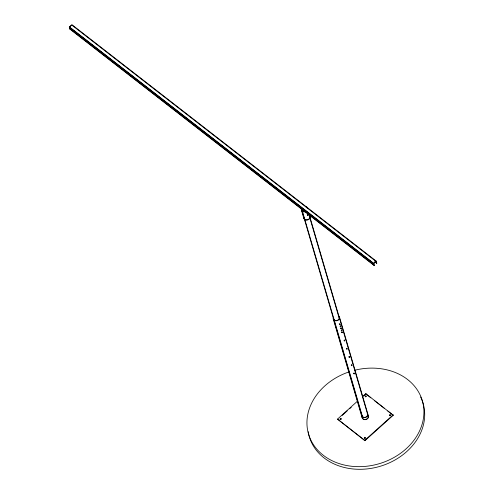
<?xml version="1.0" encoding="UTF-8"?>
<svg xmlns="http://www.w3.org/2000/svg" width="494" height="494" viewBox="0 0 494 494"><rect width="100%" height="100%" fill="white"/><g stroke="black" fill="none" stroke-linecap="round" stroke-linejoin="round"><path stroke-width="0.74" d="M303.131 211.673L303.761 211.037L304.1 211.66M308.108 214.81C306.539 214.686 308.843 216.681 308.077 214.322M303.971 211.407L303.816 211.228M307.534 215.1L307.916 214.624M307.997 214.316C306.323 215.365 308.799 215.02 307.694 215.279M390.674 415.645L390.155 414.997L389.581 415.682M342.225 332.252L341.873 332.623M351.87 365.202L351.524 365.579M354.272 373.458L353.932 373.822M344.633 340.496L344.293 340.86M347.041 348.739L346.683 349.11M349.437 357.001L349.104 357.347M341.224 328.3L340.872 328.671M341.829 330.363L341.49 330.727M342.435 332.4L342.107 332.765M352.074 365.362L351.703 365.745M354.476 373.618L354.149 373.97M340.632 326.231L340.273 326.608M344.837 340.656L344.497 341.014M347.245 348.894L346.899 349.264M349.641 357.162L349.307 357.502M340.212 324.367L339.884 324.7M340.829 326.404L340.465 326.775M341.428 328.461L341.101 328.819M342.033 330.523L341.669 330.894M307.385 214.853L307.799 214.408M307.182 214.692L307.583 214.254M339.6 324.2L339.464 324.379M340.205 326.262L340.551 325.91M340.811 328.319L341.15 327.973M341.41 330.381L341.755 330.035M340.002 326.102L340.347 325.756M340.607 328.164L340.946 327.812M341.805 332.271L342.151 331.925M346.627 348.752L346.967 348.406M349.036 356.995L349.382 356.649M353.852 373.476L354.198 373.131M341.206 330.22L341.552 329.875M344.219 340.514L344.559 340.162M351.444 365.233L351.79 364.887M341.601 332.116L341.947 331.764M344.009 340.354L344.355 340.008M348.832 356.835L349.178 356.489M353.648 373.316L353.994 372.97M339.193 323.873L339.539 323.527M346.424 348.591L346.763 348.245M351.24 365.072L351.586 364.726M365.406 438.4C366.258 437.493 363.831 436.61 364.418 438.092C366.27 438.419 364.306 436.838 364.473 438.437M339.835 324.435L340.026 324.163L339.662 324.558M376.589 263.345L376.033 261.45L71.778 25.052L69.568 27.04L373.816 263.438L374.162 265.525L69.913 29.127L69.308 27.065L71.945 24.7L376.193 261.098L376.799 263.16L374.761 261.931M69.913 29.127L69.568 27.04M374.162 265.525L373.563 263.463L376.193 261.098M373.816 263.438L376.033 261.45M362.442 396.701L365.844 393.644L393.249 415.25L364.905 440.722L337.501 419.116L357.341 401.282M342.157 415.454L347.257 410.866M349.524 408.828L351.228 407.303M363.695 396.089L365.968 394.051L365.844 393.644M364.905 440.722L364.782 440.315L393.125 414.837M366.289 396.25L365.585 396.281L365.387 396.935M374.971 261.74L376.799 263.16M69.308 27.065L373.563 263.463M70.123 28.936L374.372 265.334M365.968 394.051L370.815 397.824M374.452 400.646L384.153 408.186M387.79 411.014L393.249 415.25M337.501 419.116L364.782 440.315M340.304 419.665C339.261 418.684 341.261 417.745 341.298 419.147M339.557 317.296L368.475 416.183M309.405 215.341L368.184 416.257M309.781 217.675L339.359 318.834M302.1 210.203L362.343 416.22M301.661 209.857L362.442 417.702M301.377 209.931L303.785 218.175M333.234 318.883L362.151 417.77M420.635 397.034A59.286 48.326 -16.3 0 1 380.775 466.108A59.286 48.326 -16.3 0 1 308.188 431.688M354.544 370.278A59.286 48.326 -16.3 0 1 421.277 426.791A59.286 48.326 -16.3 0 1 323.798 455.659A59.286 48.326 -16.3 0 1 348.758 371.994M338.273 315.728A3.26 2.655 -16.3 0 1 339.18 319.18A3.26 2.655 -16.3 0 1 335.068 320.668A3.26 2.655 -16.3 0 1 333.351 317.506M367.82 415.059A3.26 2.655 -16.3 0 1 367.69 418.572A3.26 2.655 -16.3 0 1 363.535 419.387A3.26 2.655 -16.3 0 1 362.392 416.121M338.68 316.345A2.964 2.414 -16.3 0 1 338.557 319.538A2.964 2.414 -16.3 0 1 334.784 320.285A2.964 2.414 -16.3 0 1 333.734 317.321M367.752 415.405A2.964 2.414 -16.3 0 1 366.338 419.178A2.964 2.414 -16.3 0 1 362.411 417.566M305.65 211.302A2.964 2.414 -16.3 0 1 302.427 211.031A2.964 2.414 -16.3 0 1 301.877 208.369M306.002 206.881A2.964 2.414 -16.3 0 1 307.342 208.178M367.221 413.577A2.964 2.414 -16.3 0 1 365.739 417.381A2.964 2.414 -16.3 0 1 361.867 415.633M305.286 211.179A2.668 2.174 -16.3 0 1 302.643 210.839A2.668 2.174 -16.3 0 1 302.044 208.659M306.589 207.566A2.668 2.174 -16.3 0 1 306.737 207.721M367.369 414.503A2.668 2.174 -16.3 0 1 365.27 417.276A2.668 2.174 -16.3 0 1 362.195 415.806M309.633 215.643A3.26 2.655 -16.3 0 1 307.521 219.978A3.26 2.655 -16.3 0 1 303.81 217.07M305.761 211.518A3.26 2.655 -16.3 0 1 302.217 211.222A3.26 2.655 -16.3 0 1 301.612 208.295M305.57 206.492A3.26 2.655 -16.3 0 1 307.7 208.345M309.528 215.989A2.964 2.414 -16.3 0 1 307.478 219.737A2.964 2.414 -16.3 0 1 304.045 217.348M365.202 396.237C366.239 397.948 366.702 394.558 365.202 396.237M389.445 415.071C390.476 416.782 390.945 413.392 389.445 415.071M340.156 419.233L341.181 418.881L340.168 419.184M303.396 211.667L303.767 211.247L303.402 211.654"/></g></svg>
